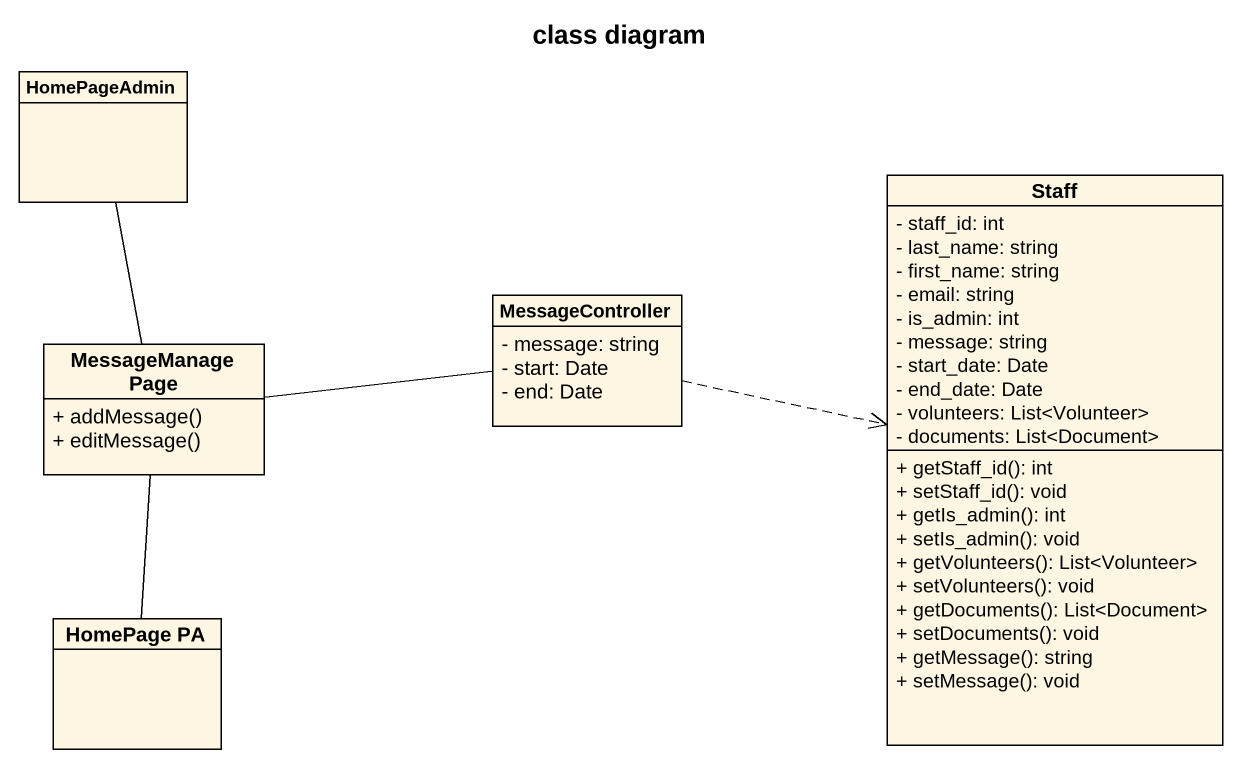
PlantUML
@startuml
title class diagram
hide circle
hide empty members
skinparam classAttributeIconSize 0
class HomePageAdmin
class Staff {
  - staff_id: int
  - last_name: string
  - first_name: string
  - email: string
  - is_admin: int
  - message: string
  - start_date: Date
  - end_date: Date
  - volunteers: List<Volunteer>
  - documents: List<Document>
  + getStaff_id(): int
  + setStaff_id(): void
  + getIs_admin(): int
  + setIs_admin(): void
  + getVolunteers(): List<Volunteer>
  + setVolunteers(): void
  + getDocuments(): List<Document>
  + setDocuments(): void
  + getMessage(): string
  + setMessage(): void
}
class MessageController {
  - message: string
  - start: Date
  - end: Date
}
class "MessageManage Page" as MessageManage_Page {
  + addMessage()
  + editMessage()
}
class "HomePage PA" as HomePage_PA
HomePageAdmin -- MessageManage_Page
MessageController .right.> Staff
MessageManage_Page -right- MessageController
MessageManage_Page -- HomePage_PA
@enduml
